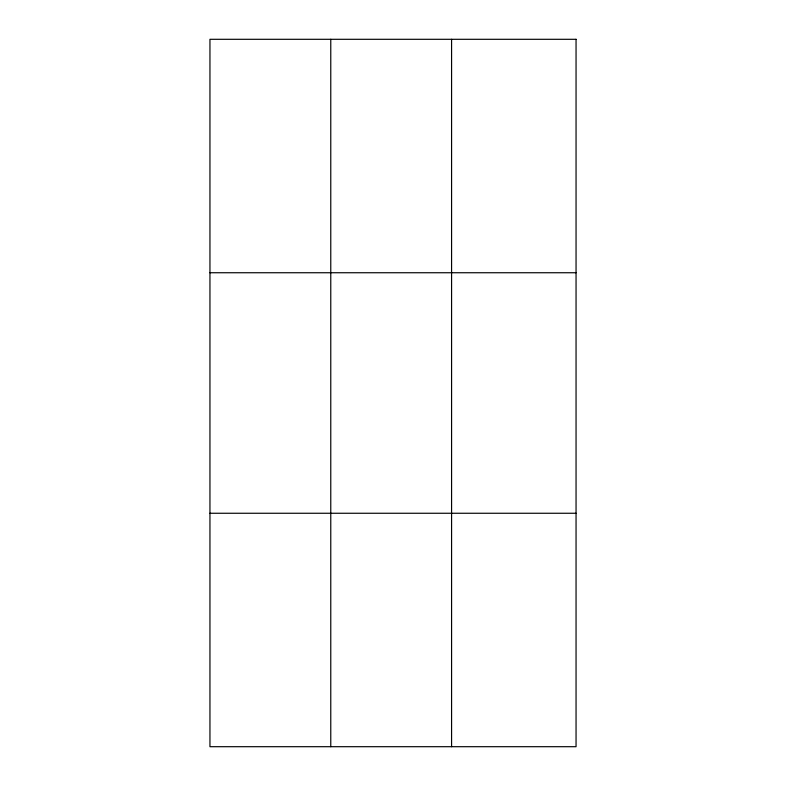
<?xml version="1.0" encoding="UTF-8"?>
<svg xmlns="http://www.w3.org/2000/svg" width="786" height="786" viewBox="0 0 786 786"><rect width="100%" height="100%" fill="white"/><g stroke="black" fill="none" stroke-linecap="round" stroke-linejoin="round"><path stroke-width="1.18" d="M330.768 746.7L330.768 39.3M451.577 746.7L451.577 39.3M209.95 272.742L576.05 272.742M209.95 513.258L576.05 513.258M576.05 39.3L576.05 746.7L209.95 746.7L209.95 39.3L576.05 39.3"/></g></svg>
